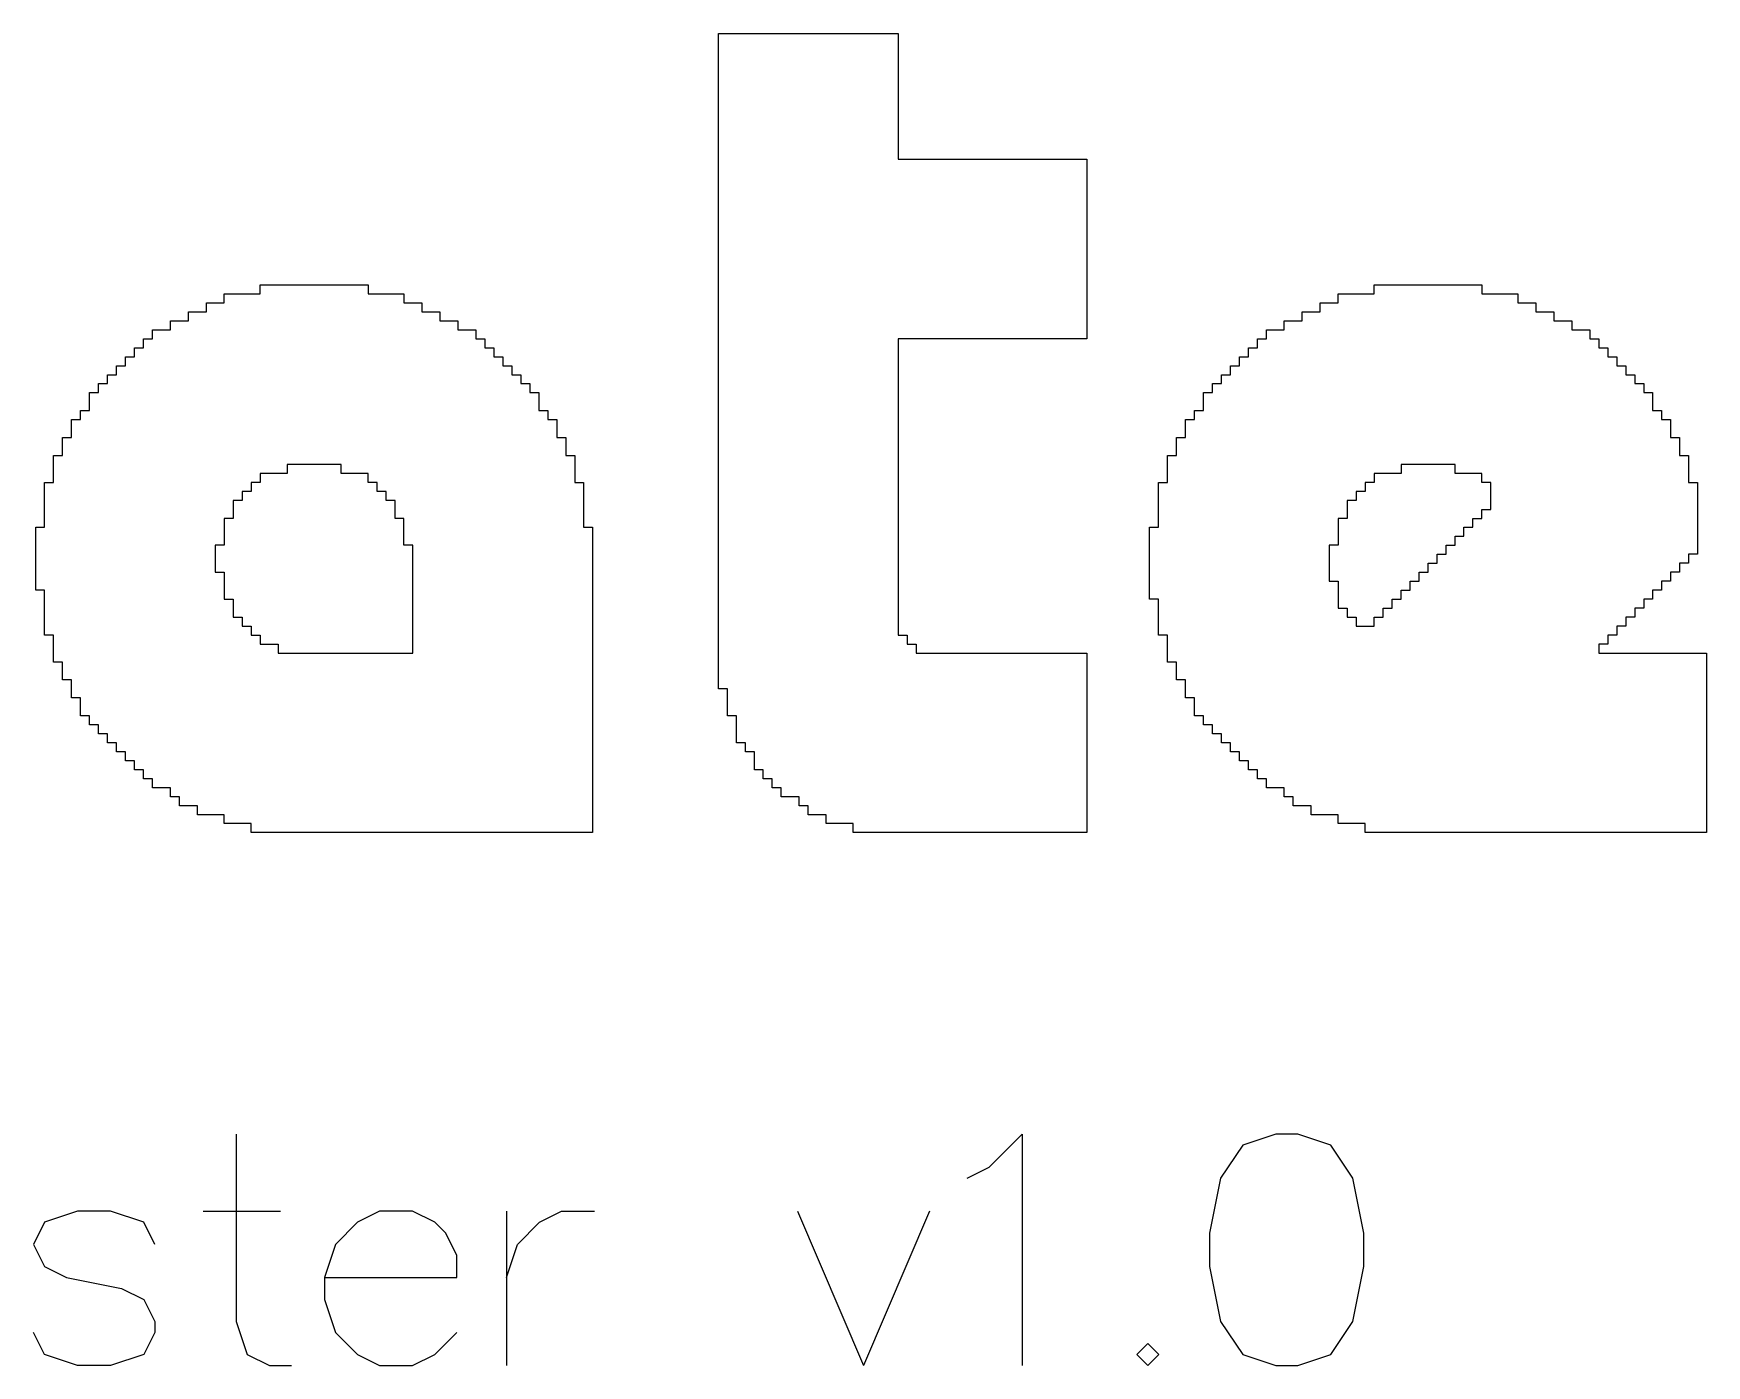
# Model space of a CAD drawing. Header units: millimetres. Extents: x -0.1 to 49.1, y -0.1 to 71.1.
# Drawn here: x 29.67 to 34.73, y 42.88 to 46.91 of the extents above; entities that cross this region are included whole.
import ezdxf

# ---------------------------------------------------------------- set-up
doc = ezdxf.new("R2010")
doc.units = ezdxf.units.MM
doc.layers.add('TopOverlay', color=2, linetype='Continuous')

msp = doc.modelspace()

# ---------------------------------------------------------------- linework, layer by layer
at = {"layer": 'TopOverlay'}
for p, q in [((31.743, 46.8851), (31.743, 46.9123)), ((31.743, 46.9123), (32.2862, 46.9123)), ((32.2862, 46.9123), (32.2862, 46.8851)), ((31.743, 46.8579), (31.743, 46.8851)), ((31.743, 46.8308), (31.743, 46.8579)), ((32.2862, 46.8851), (32.2862, 46.8579)), ((32.2862, 46.8579), (32.2862, 46.8308)), ((31.743, 46.8036), (31.743, 46.8308)), ((31.743, 46.7765), (31.743, 46.8036)), ((32.2862, 46.8308), (32.2862, 46.8036)), ((32.2862, 46.8036), (32.2862, 46.7765)), ((31.743, 46.7493), (31.743, 46.7765)), ((31.743, 46.7221), (31.743, 46.7493)), ((32.2862, 46.7765), (32.2862, 46.7493)), ((32.2862, 46.7493), (32.2862, 46.7221)), ((31.743, 46.695), (31.743, 46.7221)), ((31.743, 46.6678), (31.743, 46.695)), ((32.2862, 46.7221), (32.2862, 46.695)), ((32.2862, 46.695), (32.2862, 46.6678)), ((31.743, 46.6407), (31.743, 46.6678)), ((31.743, 46.6135), (31.743, 46.6407)), ((32.2862, 46.6678), (32.2862, 46.6407)), ((32.2862, 46.6407), (32.2862, 46.6135)), ((31.743, 46.5863), (31.743, 46.6135)), ((31.743, 46.5592), (31.743, 46.5863)), ((32.2862, 46.6135), (32.2862, 46.5863)), ((32.2862, 46.5863), (32.2862, 46.5592)), ((31.743, 46.532), (31.743, 46.5592)), ((32.2862, 46.5592), (32.2862, 46.532)), ((31.743, 46.5049), (31.743, 46.532)), ((31.743, 46.4777), (31.743, 46.5049)), ((32.2862, 46.532), (32.8565, 46.532)), ((32.8565, 46.532), (32.8565, 46.5049)), ((32.8565, 46.5049), (32.8565, 46.4777)), ((31.743, 46.4506), (31.743, 46.4777)), ((31.743, 46.4234), (31.743, 46.4506)), ((32.8565, 46.4777), (32.8565, 46.4506)), ((32.8565, 46.4506), (32.8565, 46.4234)), ((31.743, 46.3962), (31.743, 46.4234)), ((31.743, 46.3691), (31.743, 46.3962)), ((32.8565, 46.4234), (32.8565, 46.3962)), ((32.8565, 46.3962), (32.8565, 46.3691)), ((31.743, 46.3419), (31.743, 46.3691)), ((31.743, 46.3148), (31.743, 46.3419)), ((32.8565, 46.3691), (32.8565, 46.3419)), ((32.8565, 46.3419), (32.8565, 46.3148)), ((31.743, 46.2876), (31.743, 46.3148)), ((31.743, 46.2604), (31.743, 46.2876)), ((32.8565, 46.3148), (32.8565, 46.2876)), ((32.8565, 46.2876), (32.8565, 46.2604)), ((31.743, 46.2333), (31.743, 46.2604)), ((31.743, 46.2061), (31.743, 46.2333)), ((32.8565, 46.2604), (32.8565, 46.2333)), ((32.8565, 46.2333), (32.8565, 46.2061)), ((31.743, 46.179), (31.743, 46.2061)), ((32.8565, 46.2061), (32.8565, 46.179)), ((30.3579, 46.1246), (30.3579, 46.1518)), ((30.3579, 46.1518), (30.6838, 46.1518)), ((30.6838, 46.1518), (30.6838, 46.1246)), ((31.743, 46.1518), (31.743, 46.179)), ((31.743, 46.1246), (31.743, 46.1518)), ((32.8565, 46.179), (32.8565, 46.1518)), ((32.8565, 46.1518), (32.8565, 46.1246)), ((33.7256, 46.1246), (33.7256, 46.1518)), ((33.7256, 46.1518), (34.0515, 46.1518)), ((34.0515, 46.1518), (34.0515, 46.1246)), ((30.195, 46.0703), (30.195, 46.0975)), ((30.195, 46.0975), (30.2493, 46.0975)), ((30.2493, 46.0975), (30.2493, 46.1246)), ((30.2493, 46.1246), (30.3579, 46.1246)), ((30.6838, 46.1246), (30.7925, 46.1246)), ((30.7925, 46.1246), (30.7925, 46.0975)), ((30.7925, 46.0975), (30.8468, 46.0975)), ((30.8468, 46.0975), (30.8468, 46.0703)), ((31.743, 46.0975), (31.743, 46.1246)), ((31.743, 46.0703), (31.743, 46.0975)), ((32.8565, 46.1246), (32.8565, 46.0975)), ((32.8565, 46.0975), (32.8565, 46.0703)), ((33.5627, 46.0703), (33.5627, 46.0975)), ((33.5627, 46.0975), (33.617, 46.0975)), ((33.617, 46.0975), (33.617, 46.1246)), ((33.617, 46.1246), (33.7256, 46.1246)), ((34.0515, 46.1246), (34.1601, 46.1246)), ((34.1601, 46.1246), (34.1601, 46.0975)), ((34.1601, 46.0975), (34.2145, 46.0975)), ((34.2145, 46.0975), (34.2145, 46.0703)), ((30.0863, 46.016), (30.0863, 46.0432)), ((30.0863, 46.0432), (30.1407, 46.0432)), ((30.1407, 46.0432), (30.1407, 46.0703)), ((30.1407, 46.0703), (30.195, 46.0703)), ((30.8468, 46.0703), (30.9011, 46.0703)), ((30.9011, 46.0703), (30.9011, 46.0432)), ((30.9011, 46.0432), (30.9554, 46.0432)), ((30.9554, 46.0432), (30.9554, 46.016)), ((31.743, 46.0432), (31.743, 46.0703)), ((31.743, 46.016), (31.743, 46.0432)), ((32.8565, 46.0703), (32.8565, 46.0432)), ((32.8565, 46.0432), (32.8565, 46.016)), ((33.454, 46.016), (33.454, 46.0432)), ((33.454, 46.0432), (33.5083, 46.0432)), ((33.5083, 46.0432), (33.5083, 46.0703)), ((33.5083, 46.0703), (33.5627, 46.0703)), ((34.2145, 46.0703), (34.2688, 46.0703)), ((34.2688, 46.0703), (34.2688, 46.0432)), ((34.2688, 46.0432), (34.3231, 46.0432)), ((34.3231, 46.0432), (34.3231, 46.016)), ((30.0049, 45.9617), (30.0049, 45.9889)), ((30.0049, 45.9889), (30.032, 45.9889)), ((30.032, 45.9889), (30.032, 46.016)), ((30.032, 46.016), (30.0863, 46.016)), ((30.9554, 46.016), (31.0097, 46.016)), ((31.0097, 46.016), (31.0097, 45.9889)), ((31.0097, 45.9889), (31.0369, 45.9889)), ((31.0369, 45.9889), (31.0369, 45.9617)), ((31.743, 45.9889), (31.743, 46.016)), ((31.743, 45.9617), (31.743, 45.9889)), ((32.8565, 45.9889), (32.2862, 45.9889)), ((32.2862, 45.9889), (32.2862, 45.9617)), ((32.8565, 46.016), (32.8565, 45.9889)), ((33.3725, 45.9617), (33.3725, 45.9889)), ((33.3725, 45.9889), (33.3997, 45.9889)), ((33.3997, 45.9889), (33.3997, 46.016)), ((33.3997, 46.016), (33.454, 46.016)), ((34.3231, 46.016), (34.3774, 46.016)), ((34.3774, 46.016), (34.3774, 45.9889)), ((34.3774, 45.9889), (34.4046, 45.9889)), ((34.4046, 45.9889), (34.4046, 45.9617)), ((29.9506, 45.9074), (29.9506, 45.9345)), ((29.9506, 45.9345), (29.9777, 45.9345)), ((29.9777, 45.9345), (29.9777, 45.9617)), ((29.9777, 45.9617), (30.0049, 45.9617)), ((31.0369, 45.9617), (31.0641, 45.9617)), ((31.0641, 45.9617), (31.0641, 45.9345)), ((31.0641, 45.9345), (31.0912, 45.9345)), ((31.0912, 45.9345), (31.0912, 45.9074)), ((31.743, 45.9345), (31.743, 45.9617)), ((31.743, 45.9074), (31.743, 45.9345)), ((32.2862, 45.9617), (32.2862, 45.9345)), ((32.2862, 45.9345), (32.2862, 45.9074)), ((33.3182, 45.9074), (33.3182, 45.9345)), ((33.3182, 45.9345), (33.3454, 45.9345)), ((33.3454, 45.9345), (33.3454, 45.9617)), ((33.3454, 45.9617), (33.3725, 45.9617)), ((34.4046, 45.9617), (34.4317, 45.9617)), ((34.4317, 45.9617), (34.4317, 45.9345)), ((34.4317, 45.9345), (34.4589, 45.9345)), ((34.4589, 45.9345), (34.4589, 45.9074)), ((29.8962, 45.8531), (29.8962, 45.8802)), ((29.8962, 45.8802), (29.9234, 45.8802)), ((29.9234, 45.8802), (29.9234, 45.9074)), ((29.9234, 45.9074), (29.9506, 45.9074)), ((31.0912, 45.9074), (31.1184, 45.9074)), ((31.1184, 45.9074), (31.1184, 45.8802)), ((31.1184, 45.8802), (31.1455, 45.8802)), ((31.1455, 45.8802), (31.1455, 45.8531)), ((31.743, 45.8802), (31.743, 45.9074)), ((31.743, 45.8531), (31.743, 45.8802)), ((32.2862, 45.9074), (32.2862, 45.8802)), ((32.2862, 45.8802), (32.2862, 45.8531)), ((33.2639, 45.8531), (33.2639, 45.8802)), ((33.2639, 45.8802), (33.2911, 45.8802)), ((33.2911, 45.8802), (33.2911, 45.9074)), ((33.2911, 45.9074), (33.3182, 45.9074)), ((34.4589, 45.9074), (34.486, 45.9074)), ((34.486, 45.9074), (34.486, 45.8802)), ((34.486, 45.8802), (34.5132, 45.8802)), ((34.5132, 45.8802), (34.5132, 45.8531)), ((29.8691, 45.8259), (29.8691, 45.8531)), ((29.8691, 45.8531), (29.8962, 45.8531)), ((31.1455, 45.8531), (31.1727, 45.8531)), ((31.1727, 45.8531), (31.1727, 45.8259)), ((31.743, 45.8259), (31.743, 45.8531)), ((32.2862, 45.8531), (32.2862, 45.8259)), ((33.2367, 45.8259), (33.2367, 45.8531)), ((33.2367, 45.8531), (33.2639, 45.8531)), ((34.5132, 45.8531), (34.5404, 45.8531)), ((34.5404, 45.8531), (34.5404, 45.8259)), ((29.8419, 45.7987), (29.8419, 45.8259)), ((29.8419, 45.8259), (29.8691, 45.8259)), ((29.8419, 45.7716), (29.8419, 45.7987)), ((31.1727, 45.8259), (31.1999, 45.8259)), ((31.1999, 45.8259), (31.1999, 45.7987)), ((31.1999, 45.7987), (31.1999, 45.7716)), ((31.743, 45.7987), (31.743, 45.8259)), ((31.743, 45.7716), (31.743, 45.7987)), ((32.2862, 45.8259), (32.2862, 45.7987)), ((32.2862, 45.7987), (32.2862, 45.7716)), ((33.2096, 45.7987), (33.2096, 45.8259)), ((33.2096, 45.8259), (33.2367, 45.8259)), ((33.2096, 45.7716), (33.2096, 45.7987)), ((34.5404, 45.8259), (34.5675, 45.8259)), ((34.5675, 45.8259), (34.5675, 45.7987)), ((34.5675, 45.7987), (34.5675, 45.7716)), ((29.7876, 45.7173), (29.7876, 45.7444)), ((29.7876, 45.7444), (29.8148, 45.7444)), ((29.8148, 45.7444), (29.8148, 45.7716)), ((29.8148, 45.7716), (29.8419, 45.7716)), ((31.1999, 45.7716), (31.227, 45.7716)), ((31.227, 45.7716), (31.227, 45.7444)), ((31.227, 45.7444), (31.2542, 45.7444)), ((31.2542, 45.7444), (31.2542, 45.7173)), ((31.743, 45.7444), (31.743, 45.7716)), ((31.743, 45.7173), (31.743, 45.7444)), ((32.2862, 45.7716), (32.2862, 45.7444)), ((32.2862, 45.7444), (32.2862, 45.7173)), ((33.1553, 45.7173), (33.1553, 45.7444)), ((33.1553, 45.7444), (33.1824, 45.7444)), ((33.1824, 45.7444), (33.1824, 45.7716)), ((33.1824, 45.7716), (33.2096, 45.7716)), ((34.5675, 45.7716), (34.5947, 45.7716)), ((34.5947, 45.7716), (34.5947, 45.7444)), ((34.5947, 45.7444), (34.6218, 45.7444)), ((34.6218, 45.7444), (34.6218, 45.7173)), ((29.7604, 45.663), (29.7604, 45.6901)), ((29.7604, 45.6901), (29.7876, 45.6901)), ((29.7876, 45.6901), (29.7876, 45.7173)), ((31.2542, 45.7173), (31.2542, 45.6901)), ((31.2542, 45.6901), (31.2813, 45.6901)), ((31.2813, 45.6901), (31.2813, 45.663)), ((31.743, 45.6901), (31.743, 45.7173)), ((31.743, 45.663), (31.743, 45.6901)), ((32.2862, 45.7173), (32.2862, 45.6901)), ((32.2862, 45.6901), (32.2862, 45.663)), ((33.1281, 45.663), (33.1281, 45.6901)), ((33.1281, 45.6901), (33.1553, 45.6901)), ((33.1553, 45.6901), (33.1553, 45.7173)), ((34.6218, 45.7173), (34.6218, 45.6901)), ((34.6218, 45.6901), (34.649, 45.6901)), ((34.649, 45.6901), (34.649, 45.663)), ((29.7333, 45.6086), (29.7333, 45.6358)), ((29.7333, 45.6358), (29.7604, 45.6358)), ((29.7604, 45.6358), (29.7604, 45.663)), ((31.2813, 45.663), (31.2813, 45.6358)), ((31.2813, 45.6358), (31.3085, 45.6358)), ((31.3085, 45.6358), (31.3085, 45.6086)), ((31.743, 45.6358), (31.743, 45.663)), ((31.743, 45.6086), (31.743, 45.6358)), ((32.2862, 45.663), (32.2862, 45.6358)), ((32.2862, 45.6358), (32.2862, 45.6086)), ((33.101, 45.6086), (33.101, 45.6358)), ((33.101, 45.6358), (33.1281, 45.6358)), ((33.1281, 45.6358), (33.1281, 45.663)), ((34.649, 45.663), (34.649, 45.6358)), ((34.649, 45.6358), (34.6762, 45.6358)), ((34.6762, 45.6358), (34.6762, 45.6086)), ((29.7333, 45.5815), (29.7333, 45.6086)), ((29.7333, 45.5543), (29.7333, 45.5815)), ((30.4394, 45.5815), (30.3579, 45.5815)), ((30.3579, 45.5815), (30.3579, 45.5543)), ((30.6024, 45.6086), (30.4394, 45.6086)), ((30.4394, 45.6086), (30.4394, 45.5815)), ((30.6024, 45.5815), (30.6024, 45.6086)), ((30.6838, 45.5815), (30.6024, 45.5815)), ((30.6838, 45.5543), (30.6838, 45.5815)), ((31.3085, 45.6086), (31.3085, 45.5815)), ((31.3085, 45.5815), (31.3085, 45.5543)), ((31.743, 45.5815), (31.743, 45.6086)), ((31.743, 45.5543), (31.743, 45.5815)), ((32.2862, 45.6086), (32.2862, 45.5815)), ((32.2862, 45.5815), (32.2862, 45.5543)), ((33.101, 45.5815), (33.101, 45.6086)), ((33.101, 45.5543), (33.101, 45.5815)), ((33.8071, 45.5815), (33.7256, 45.5815)), ((33.7256, 45.5815), (33.7256, 45.5543)), ((33.97, 45.6086), (33.8071, 45.6086)), ((33.8071, 45.6086), (33.8071, 45.5815)), ((33.97, 45.5815), (33.97, 45.6086)), ((34.0515, 45.5815), (33.97, 45.5815)), ((34.0515, 45.5543), (34.0515, 45.5815)), ((34.6762, 45.6086), (34.6762, 45.5815)), ((34.6762, 45.5815), (34.6762, 45.5543)), ((29.7061, 45.5272), (29.7061, 45.5543)), ((29.7061, 45.5543), (29.7333, 45.5543)), ((29.7061, 45.5), (29.7061, 45.5272)), ((30.3308, 45.5272), (30.3036, 45.5272)), ((30.3036, 45.5272), (30.3036, 45.5)), ((30.3579, 45.5543), (30.3308, 45.5543)), ((30.3308, 45.5543), (30.3308, 45.5272)), ((30.711, 45.5543), (30.6838, 45.5543)), ((30.711, 45.5272), (30.711, 45.5543)), ((30.7382, 45.5272), (30.711, 45.5272)), ((30.7382, 45.5), (30.7382, 45.5272)), ((31.3085, 45.5543), (31.3356, 45.5543)), ((31.3356, 45.5543), (31.3356, 45.5272)), ((31.3356, 45.5272), (31.3356, 45.5)), ((31.743, 45.5272), (31.743, 45.5543)), ((31.743, 45.5), (31.743, 45.5272)), ((32.2862, 45.5543), (32.2862, 45.5272)), ((32.2862, 45.5272), (32.2862, 45.5)), ((33.0738, 45.5272), (33.0738, 45.5543)), ((33.0738, 45.5543), (33.101, 45.5543)), ((33.0738, 45.5), (33.0738, 45.5272)), ((33.6984, 45.5272), (33.6713, 45.5272)), ((33.6713, 45.5272), (33.6713, 45.5)), ((33.7256, 45.5543), (33.6984, 45.5543)), ((33.6984, 45.5543), (33.6984, 45.5272)), ((34.0787, 45.5543), (34.0515, 45.5543)), ((34.0787, 45.5272), (34.0787, 45.5543)), ((34.0787, 45.5), (34.0787, 45.5272)), ((34.6762, 45.5543), (34.7033, 45.5543)), ((34.7033, 45.5543), (34.7033, 45.5272)), ((34.7033, 45.5272), (34.7033, 45.5)), ((29.7061, 45.4728), (29.7061, 45.5)), ((30.3036, 45.5), (30.2765, 45.5)), ((30.2765, 45.5), (30.2765, 45.4728)), ((30.7653, 45.5), (30.7382, 45.5)), ((30.7653, 45.4728), (30.7653, 45.5)), ((31.3356, 45.5), (31.3356, 45.4728)), ((31.743, 45.4728), (31.743, 45.5)), ((32.2862, 45.5), (32.2862, 45.4728)), ((33.0738, 45.4728), (33.0738, 45.5)), ((33.6713, 45.5), (33.6441, 45.5)), ((33.6441, 45.5), (33.6441, 45.4728)), ((34.0787, 45.4728), (34.0787, 45.5)), ((34.7033, 45.5), (34.7033, 45.4728)), ((29.7061, 45.4457), (29.7061, 45.4728)), ((29.7061, 45.4185), (29.7061, 45.4457)), ((30.2765, 45.4457), (30.2493, 45.4457)), ((30.2493, 45.4457), (30.2493, 45.4185)), ((30.2765, 45.4728), (30.2765, 45.4457)), ((30.7653, 45.4457), (30.7653, 45.4728)), ((30.7925, 45.4457), (30.7653, 45.4457)), ((30.7925, 45.4185), (30.7925, 45.4457)), ((31.3356, 45.4728), (31.3356, 45.4457)), ((31.3356, 45.4457), (31.3356, 45.4185)), ((31.743, 45.4457), (31.743, 45.4728)), ((31.743, 45.4185), (31.743, 45.4457)), ((32.2862, 45.4728), (32.2862, 45.4457)), ((32.2862, 45.4457), (32.2862, 45.4185)), ((33.0738, 45.4457), (33.0738, 45.4728)), ((33.0738, 45.4185), (33.0738, 45.4457)), ((33.6441, 45.4457), (33.617, 45.4457)), ((33.617, 45.4457), (33.617, 45.4185)), ((33.6441, 45.4728), (33.6441, 45.4457)), ((34.0243, 45.4185), (34.0243, 45.4457)), ((34.0243, 45.4457), (34.0515, 45.4457)), ((34.0515, 45.4457), (34.0515, 45.4728)), ((34.0515, 45.4728), (34.0787, 45.4728)), ((34.7033, 45.4728), (34.7033, 45.4457)), ((34.7033, 45.4457), (34.7033, 45.4185)), ((29.679, 45.3914), (29.679, 45.4185)), ((29.679, 45.4185), (29.7061, 45.4185)), ((29.679, 45.3642), (29.679, 45.3914)), ((30.2493, 45.4185), (30.2493, 45.3914)), ((30.2493, 45.3914), (30.2493, 45.3642)), ((30.7925, 45.3914), (30.7925, 45.4185)), ((30.7925, 45.3642), (30.7925, 45.3914)), ((31.3356, 45.4185), (31.3628, 45.4185)), ((31.3628, 45.4185), (31.3628, 45.3914)), ((31.3628, 45.3914), (31.3628, 45.3642)), ((31.743, 45.3914), (31.743, 45.4185)), ((31.743, 45.3642), (31.743, 45.3914)), ((32.2862, 45.4185), (32.2862, 45.3914)), ((32.2862, 45.3914), (32.2862, 45.3642)), ((33.0466, 45.3914), (33.0466, 45.4185)), ((33.0466, 45.4185), (33.0738, 45.4185)), ((33.0466, 45.3642), (33.0466, 45.3914)), ((33.617, 45.4185), (33.617, 45.3914)), ((33.617, 45.3914), (33.617, 45.3642)), ((33.97, 45.3642), (33.97, 45.3914)), ((33.97, 45.3914), (33.9972, 45.3914)), ((33.9972, 45.3914), (33.9972, 45.4185)), ((33.9972, 45.4185), (34.0243, 45.4185)), ((34.7033, 45.4185), (34.7033, 45.3914)), ((34.7033, 45.3914), (34.7033, 45.3642)), ((29.679, 45.337), (29.679, 45.3642)), ((29.679, 45.3099), (29.679, 45.337)), ((30.2493, 45.3642), (30.2221, 45.3642)), ((30.2221, 45.3642), (30.2221, 45.337)), ((30.2221, 45.337), (30.2221, 45.3099)), ((30.8196, 45.3642), (30.7925, 45.3642)), ((30.8196, 45.337), (30.8196, 45.3642)), ((30.8196, 45.3099), (30.8196, 45.337)), ((31.3628, 45.3642), (31.3628, 45.337)), ((31.3628, 45.337), (31.3628, 45.3099)), ((31.743, 45.337), (31.743, 45.3642)), ((31.743, 45.3099), (31.743, 45.337)), ((32.2862, 45.3642), (32.2862, 45.337)), ((32.2862, 45.337), (32.2862, 45.3099)), ((33.0466, 45.337), (33.0466, 45.3642)), ((33.0466, 45.3099), (33.0466, 45.337)), ((33.617, 45.3642), (33.5898, 45.3642)), ((33.5898, 45.3642), (33.5898, 45.337)), ((33.5898, 45.337), (33.5898, 45.3099)), ((33.9157, 45.3099), (33.9157, 45.337)), ((33.9157, 45.337), (33.9429, 45.337)), ((33.9429, 45.337), (33.9429, 45.3642)), ((33.9429, 45.3642), (33.97, 45.3642)), ((34.7033, 45.337), (34.6762, 45.337)), ((34.6762, 45.337), (34.6762, 45.3099)), ((34.7033, 45.3642), (34.7033, 45.337)), ((29.679, 45.2827), (29.679, 45.3099)), ((29.679, 45.2556), (29.679, 45.2827)), ((30.2221, 45.3099), (30.2221, 45.2827)), ((30.2221, 45.2827), (30.2493, 45.2827)), ((30.2493, 45.2827), (30.2493, 45.2556)), ((30.8196, 45.2827), (30.8196, 45.3099)), ((30.8196, 45.2556), (30.8196, 45.2827)), ((31.3628, 45.3099), (31.3628, 45.2827)), ((31.3628, 45.2827), (31.3628, 45.2556)), ((31.743, 45.2827), (31.743, 45.3099)), ((31.743, 45.2556), (31.743, 45.2827)), ((32.2862, 45.3099), (32.2862, 45.2827)), ((32.2862, 45.2827), (32.2862, 45.2556)), ((33.0466, 45.2827), (33.0466, 45.3099)), ((33.0466, 45.2556), (33.0466, 45.2827)), ((33.5898, 45.3099), (33.5898, 45.2827)), ((33.5898, 45.2827), (33.5898, 45.2556)), ((33.8614, 45.2556), (33.8614, 45.2827)), ((33.8614, 45.2827), (33.8886, 45.2827)), ((33.8886, 45.2827), (33.8886, 45.3099)), ((33.8886, 45.3099), (33.9157, 45.3099)), ((34.649, 45.2827), (34.6218, 45.2827)), ((34.6218, 45.2827), (34.6218, 45.2556)), ((34.6762, 45.3099), (34.649, 45.3099)), ((34.649, 45.3099), (34.649, 45.2827)), ((29.679, 45.2284), (29.679, 45.2556)), ((29.7061, 45.2284), (29.679, 45.2284)), ((29.7061, 45.2013), (29.7061, 45.2284)), ((30.2493, 45.2556), (30.2493, 45.2284)), ((30.2493, 45.2284), (30.2493, 45.2013)), ((30.8196, 45.2284), (30.8196, 45.2556)), ((30.8196, 45.2013), (30.8196, 45.2284)), ((31.3628, 45.2556), (31.3628, 45.2284)), ((31.3628, 45.2284), (31.3628, 45.2013)), ((31.743, 45.2284), (31.743, 45.2556)), ((31.743, 45.2013), (31.743, 45.2284)), ((32.2862, 45.2556), (32.2862, 45.2284)), ((32.2862, 45.2284), (32.2862, 45.2013)), ((33.0466, 45.2284), (33.0466, 45.2556)), ((33.0466, 45.2013), (33.0466, 45.2284)), ((33.5898, 45.2556), (33.617, 45.2556)), ((33.617, 45.2556), (33.617, 45.2284)), ((33.617, 45.2284), (33.617, 45.2013)), ((33.8071, 45.2013), (33.8071, 45.2284)), ((33.8071, 45.2284), (33.8342, 45.2284)), ((33.8342, 45.2284), (33.8342, 45.2556)), ((33.8342, 45.2556), (33.8614, 45.2556)), ((34.5947, 45.2284), (34.5675, 45.2284)), ((34.5675, 45.2284), (34.5675, 45.2013)), ((34.6218, 45.2556), (34.5947, 45.2556)), ((34.5947, 45.2556), (34.5947, 45.2284)), ((29.7061, 45.1741), (29.7061, 45.2013)), ((29.7061, 45.1469), (29.7061, 45.1741)), ((30.2493, 45.2013), (30.2765, 45.2013)), ((30.2765, 45.2013), (30.2765, 45.1741)), ((30.2765, 45.1741), (30.2765, 45.1469)), ((30.8196, 45.1741), (30.8196, 45.2013)), ((30.8196, 45.1469), (30.8196, 45.1741)), ((31.3628, 45.2013), (31.3628, 45.1741)), ((31.3628, 45.1741), (31.3628, 45.1469)), ((31.743, 45.1741), (31.743, 45.2013)), ((31.743, 45.1469), (31.743, 45.1741)), ((32.2862, 45.2013), (32.2862, 45.1741)), ((32.2862, 45.1741), (32.2862, 45.1469)), ((33.0738, 45.2013), (33.0466, 45.2013)), ((33.0738, 45.1741), (33.0738, 45.2013)), ((33.0738, 45.1469), (33.0738, 45.1741)), ((33.617, 45.2013), (33.617, 45.1741)), ((33.617, 45.1741), (33.6441, 45.1741)), ((33.6441, 45.1741), (33.6441, 45.1469)), ((33.7528, 45.1469), (33.7528, 45.1741)), ((33.7528, 45.1741), (33.7799, 45.1741)), ((33.7799, 45.1741), (33.7799, 45.2013)), ((33.7799, 45.2013), (33.8071, 45.2013)), ((34.5404, 45.1741), (34.5132, 45.1741)), ((34.5132, 45.1741), (34.5132, 45.1469)), ((34.5675, 45.2013), (34.5404, 45.2013)), ((34.5404, 45.2013), (34.5404, 45.1741)), ((29.7061, 45.1198), (29.7061, 45.1469)), ((29.7061, 45.0926), (29.7061, 45.1198)), ((30.2765, 45.1469), (30.3036, 45.1469)), ((30.3036, 45.1469), (30.3036, 45.1198)), ((30.3036, 45.1198), (30.3308, 45.1198)), ((30.3308, 45.1198), (30.3308, 45.0926)), ((30.8196, 45.1198), (30.8196, 45.1469)), ((30.8196, 45.0926), (30.8196, 45.1198)), ((31.3628, 45.1469), (31.3628, 45.1198)), ((31.3628, 45.1198), (31.3628, 45.0926)), ((31.743, 45.1198), (31.743, 45.1469)), ((31.743, 45.0926), (31.743, 45.1198)), ((32.2862, 45.1469), (32.2862, 45.1198)), ((32.2862, 45.1198), (32.2862, 45.0926)), ((33.0738, 45.1198), (33.0738, 45.1469)), ((33.0738, 45.0926), (33.0738, 45.1198)), ((33.6441, 45.1469), (33.6713, 45.1469)), ((33.6713, 45.1469), (33.6713, 45.1198)), ((33.6713, 45.1198), (33.7256, 45.1198)), ((33.7256, 45.1198), (33.7256, 45.1469)), ((33.7256, 45.1469), (33.7528, 45.1469)), ((34.486, 45.1198), (34.4589, 45.1198)), ((34.4589, 45.1198), (34.4589, 45.0926)), ((34.5132, 45.1469), (34.486, 45.1469)), ((34.486, 45.1469), (34.486, 45.1198)), ((29.7333, 45.0926), (29.7061, 45.0926)), ((29.7333, 45.0655), (29.7333, 45.0926)), ((30.3308, 45.0926), (30.3579, 45.0926)), ((30.3579, 45.0926), (30.3579, 45.0655)), ((30.8196, 45.0655), (30.8196, 45.0926)), ((31.3628, 45.0926), (31.3628, 45.0655)), ((31.743, 45.0655), (31.743, 45.0926)), ((32.2862, 45.0926), (32.3134, 45.0926)), ((32.3134, 45.0926), (32.3134, 45.0655)), ((33.101, 45.0926), (33.0738, 45.0926)), ((33.101, 45.0655), (33.101, 45.0926)), ((34.4589, 45.0926), (34.4317, 45.0926)), ((34.4317, 45.0926), (34.4317, 45.0655)), ((29.7333, 45.0383), (29.7333, 45.0655)), ((29.7333, 45.0111), (29.7333, 45.0383)), ((30.3579, 45.0655), (30.4123, 45.0655)), ((30.4123, 45.0655), (30.4123, 45.0383)), ((30.4123, 45.0383), (30.8196, 45.0383)), ((30.8196, 45.0383), (30.8196, 45.0655)), ((31.3628, 45.0655), (31.3628, 45.0383)), ((31.3628, 45.0383), (31.3628, 45.0111)), ((31.743, 45.0383), (31.743, 45.0655)), ((31.743, 45.0111), (31.743, 45.0383)), ((32.3134, 45.0655), (32.3405, 45.0655)), ((32.3405, 45.0655), (32.3405, 45.0383)), ((32.3405, 45.0383), (32.8565, 45.0383)), ((32.8565, 45.0383), (32.8565, 45.0111)), ((33.101, 45.0383), (33.101, 45.0655)), ((33.101, 45.0111), (33.101, 45.0383)), ((34.4317, 45.0655), (34.4046, 45.0655)), ((34.4046, 45.0655), (34.4046, 45.0383)), ((34.4046, 45.0383), (34.7305, 45.0383)), ((34.7305, 45.0383), (34.7305, 45.0111)), ((29.7604, 45.0111), (29.7333, 45.0111)), ((29.7604, 44.984), (29.7604, 45.0111)), ((29.7604, 44.9568), (29.7604, 44.984)), ((31.3628, 45.0111), (31.3628, 44.984)), ((31.3628, 44.984), (31.3628, 44.9568)), ((31.743, 44.984), (31.743, 45.0111)), ((31.743, 44.9568), (31.743, 44.984)), ((32.8565, 45.0111), (32.8565, 44.984)), ((32.8565, 44.984), (32.8565, 44.9568)), ((33.1281, 45.0111), (33.101, 45.0111)), ((33.1281, 44.984), (33.1281, 45.0111)), ((33.1281, 44.9568), (33.1281, 44.984)), ((34.7305, 45.0111), (34.7305, 44.984)), ((34.7305, 44.984), (34.7305, 44.9568)), ((29.7876, 44.9568), (29.7604, 44.9568)), ((29.7876, 44.9297), (29.7876, 44.9568)), ((29.7876, 44.9025), (29.7876, 44.9297)), ((31.3628, 44.9568), (31.3628, 44.9297)), ((31.3628, 44.9297), (31.3628, 44.9025)), ((31.743, 44.9297), (31.743, 44.9568)), ((31.7702, 44.9297), (31.743, 44.9297)), ((31.7702, 44.9025), (31.7702, 44.9297)), ((32.8565, 44.9568), (32.8565, 44.9297)), ((32.8565, 44.9297), (32.8565, 44.9025)), ((33.1553, 44.9568), (33.1281, 44.9568)), ((33.1553, 44.9297), (33.1553, 44.9568)), ((33.1553, 44.9025), (33.1553, 44.9297)), ((34.7305, 44.9568), (34.7305, 44.9297)), ((34.7305, 44.9297), (34.7305, 44.9025)), ((29.8148, 44.9025), (29.7876, 44.9025)), ((29.8148, 44.8754), (29.8148, 44.9025)), ((29.8148, 44.8482), (29.8148, 44.8754)), ((31.3628, 44.9025), (31.3628, 44.8754)), ((31.3628, 44.8754), (31.3628, 44.8482)), ((31.7702, 44.8754), (31.7702, 44.9025)), ((31.7702, 44.8482), (31.7702, 44.8754)), ((32.8565, 44.9025), (32.8565, 44.8754)), ((32.8565, 44.8754), (32.8565, 44.8482)), ((33.1824, 44.9025), (33.1553, 44.9025)), ((33.1824, 44.8754), (33.1824, 44.9025)), ((33.1824, 44.8482), (33.1824, 44.8754)), ((34.7305, 44.9025), (34.7305, 44.8754)), ((34.7305, 44.8754), (34.7305, 44.8482)), ((29.8419, 44.8482), (29.8148, 44.8482)), ((29.8419, 44.821), (29.8419, 44.8482)), ((29.8691, 44.821), (29.8419, 44.821)), ((29.8691, 44.7939), (29.8691, 44.821)), ((31.3628, 44.8482), (31.3628, 44.821)), ((31.3628, 44.821), (31.3628, 44.7939)), ((31.7973, 44.8482), (31.7702, 44.8482)), ((31.7973, 44.821), (31.7973, 44.8482)), ((31.7973, 44.7939), (31.7973, 44.821)), ((32.8565, 44.8482), (32.8565, 44.821)), ((32.8565, 44.821), (32.8565, 44.7939)), ((33.2096, 44.8482), (33.1824, 44.8482)), ((33.2096, 44.821), (33.2096, 44.8482)), ((33.2367, 44.821), (33.2096, 44.821)), ((33.2367, 44.7939), (33.2367, 44.821)), ((34.7305, 44.8482), (34.7305, 44.821)), ((34.7305, 44.821), (34.7305, 44.7939)), ((29.8962, 44.7939), (29.8691, 44.7939)), ((29.8962, 44.7667), (29.8962, 44.7939)), ((29.9234, 44.7667), (29.8962, 44.7667)), ((29.9234, 44.7396), (29.9234, 44.7667)), ((31.3628, 44.7939), (31.3628, 44.7667)), ((31.3628, 44.7667), (31.3628, 44.7396)), ((31.7973, 44.7667), (31.7973, 44.7939)), ((31.8245, 44.7667), (31.7973, 44.7667)), ((31.8245, 44.7396), (31.8245, 44.7667)), ((32.8565, 44.7939), (32.8565, 44.7667)), ((32.8565, 44.7667), (32.8565, 44.7396)), ((33.2639, 44.7939), (33.2367, 44.7939)), ((33.2639, 44.7667), (33.2639, 44.7939)), ((33.2911, 44.7667), (33.2639, 44.7667)), ((33.2911, 44.7396), (33.2911, 44.7667)), ((34.7305, 44.7939), (34.7305, 44.7667)), ((34.7305, 44.7667), (34.7305, 44.7396)), ((29.9506, 44.7396), (29.9234, 44.7396)), ((29.9506, 44.7124), (29.9506, 44.7396)), ((31.3628, 44.7396), (31.3628, 44.7124)), ((31.8517, 44.7396), (31.8245, 44.7396)), ((31.8517, 44.7124), (31.8517, 44.7396)), ((32.8565, 44.7396), (32.8565, 44.7124)), ((33.3182, 44.7396), (33.2911, 44.7396)), ((33.3182, 44.7124), (33.3182, 44.7396)), ((34.7305, 44.7396), (34.7305, 44.7124)), ((29.9777, 44.7124), (29.9506, 44.7124)), ((29.9777, 44.6852), (29.9777, 44.7124)), ((30.0049, 44.6852), (29.9777, 44.6852)), ((30.0049, 44.6581), (30.0049, 44.6852)), ((31.3628, 44.7124), (31.3628, 44.6852)), ((31.3628, 44.6852), (31.3628, 44.6581)), ((31.8517, 44.6852), (31.8517, 44.7124)), ((31.8788, 44.6852), (31.8517, 44.6852)), ((31.8788, 44.6581), (31.8788, 44.6852)), ((32.8565, 44.7124), (32.8565, 44.6852)), ((32.8565, 44.6852), (32.8565, 44.6581)), ((33.3454, 44.7124), (33.3182, 44.7124)), ((33.3454, 44.6852), (33.3454, 44.7124)), ((33.3725, 44.6852), (33.3454, 44.6852)), ((33.3725, 44.6581), (33.3725, 44.6852)), ((34.7305, 44.7124), (34.7305, 44.6852)), ((34.7305, 44.6852), (34.7305, 44.6581)), ((30.032, 44.6581), (30.0049, 44.6581)), ((30.032, 44.6309), (30.032, 44.6581)), ((30.0863, 44.6309), (30.032, 44.6309)), ((30.0863, 44.6038), (30.0863, 44.6309)), ((31.3628, 44.6581), (31.3628, 44.6309)), ((31.3628, 44.6309), (31.3628, 44.6038)), ((31.906, 44.6581), (31.8788, 44.6581)), ((31.906, 44.6309), (31.906, 44.6581)), ((31.9331, 44.6309), (31.906, 44.6309)), ((31.9331, 44.6038), (31.9331, 44.6309)), ((32.8565, 44.6581), (32.8565, 44.6309)), ((32.8565, 44.6309), (32.8565, 44.6038)), ((33.3997, 44.6581), (33.3725, 44.6581)), ((33.3997, 44.6309), (33.3997, 44.6581)), ((33.454, 44.6309), (33.3997, 44.6309)), ((33.454, 44.6038), (33.454, 44.6309)), ((34.7305, 44.6581), (34.7305, 44.6309)), ((34.7305, 44.6309), (34.7305, 44.6038)), ((30.1135, 44.6038), (30.0863, 44.6038)), ((30.1135, 44.5766), (30.1135, 44.6038)), ((30.1678, 44.5766), (30.1135, 44.5766)), ((30.1678, 44.5494), (30.1678, 44.5766)), ((31.3628, 44.6038), (31.3628, 44.5766)), ((31.3628, 44.5766), (31.3628, 44.5494)), ((31.9875, 44.6038), (31.9331, 44.6038)), ((31.9875, 44.5766), (31.9875, 44.6038)), ((32.0146, 44.5766), (31.9875, 44.5766)), ((32.0146, 44.5494), (32.0146, 44.5766)), ((32.8565, 44.6038), (32.8565, 44.5766)), ((32.8565, 44.5766), (32.8565, 44.5494)), ((33.4812, 44.6038), (33.454, 44.6038)), ((33.4812, 44.5766), (33.4812, 44.6038)), ((33.5355, 44.5766), (33.4812, 44.5766)), ((33.5355, 44.5494), (33.5355, 44.5766)), ((34.7305, 44.6038), (34.7305, 44.5766)), ((34.7305, 44.5766), (34.7305, 44.5494)), ((30.2493, 44.5494), (30.1678, 44.5494)), ((30.2493, 44.5223), (30.2493, 44.5494)), ((30.3308, 44.5223), (30.2493, 44.5223)), ((30.3308, 44.4951), (30.3308, 44.5223)), ((31.3628, 44.5494), (31.3628, 44.5223)), ((31.3628, 44.5223), (31.3628, 44.4951)), ((32.0689, 44.5494), (32.0146, 44.5494)), ((32.0689, 44.5223), (32.0689, 44.5494)), ((32.1504, 44.5223), (32.0689, 44.5223)), ((32.1504, 44.4951), (32.1504, 44.5223)), ((32.8565, 44.5494), (32.8565, 44.5223)), ((32.8565, 44.5223), (32.8565, 44.4951)), ((33.617, 44.5494), (33.5355, 44.5494)), ((33.617, 44.5223), (33.617, 44.5494)), ((33.6984, 44.5223), (33.617, 44.5223)), ((33.6984, 44.4951), (33.6984, 44.5223)), ((34.7305, 44.5494), (34.7305, 44.5223)), ((34.7305, 44.5223), (34.7305, 44.4951)), ((31.3628, 44.4951), (30.3308, 44.4951)), ((32.8565, 44.4951), (32.1504, 44.4951)), ((34.7305, 44.4951), (33.6984, 44.4951)), ((30.2855, 43.5831), (30.2855, 43.0166)), ((32.5616, 43.4832), (32.6616, 43.5831)), ((32.6616, 43.5831), (32.6616, 42.8833)), ((33.4281, 43.5831), (33.3281, 43.5498)), ((33.4948, 43.5831), (33.4281, 43.5831)), ((33.5948, 43.5498), (33.4948, 43.5831)), ((33.3281, 43.5498), (33.2615, 43.4498)), ((33.6614, 43.4498), (33.5948, 43.5498)), ((32.495, 43.4498), (32.5616, 43.4832)), ((33.2615, 43.4498), (33.2282, 43.2832)), ((33.6947, 43.2832), (33.6614, 43.4498)), ((29.8056, 43.3498), (29.7056, 43.3165)), ((29.9055, 43.3498), (29.8056, 43.3498)), ((30.0055, 43.3165), (29.9055, 43.3498)), ((30.1855, 43.3498), (30.4188, 43.3498)), ((30.7187, 43.3498), (30.652, 43.3165)), ((30.8187, 43.3498), (30.7187, 43.3498)), ((30.8853, 43.3165), (30.8187, 43.3498)), ((31.102, 43.3498), (31.102, 42.8833)), ((31.2019, 43.3165), (31.2686, 43.3498)), ((31.2686, 43.3498), (31.3686, 43.3498)), ((31.9818, 43.3498), (32.1817, 42.8833)), ((32.3817, 43.3498), (32.1817, 42.8833)), ((29.7056, 43.3165), (29.6723, 43.2499)), ((30.0388, 43.2499), (30.0055, 43.3165)), ((30.652, 43.3165), (30.5854, 43.2499)), ((30.9187, 43.2832), (30.8853, 43.3165)), ((31.1353, 43.2499), (31.2019, 43.3165)), ((29.6723, 43.2499), (29.7056, 43.1832)), ((30.5854, 43.2499), (30.5521, 43.1499)), ((30.952, 43.2165), (30.9187, 43.2832)), ((31.102, 43.1499), (31.1353, 43.2499)), ((33.2282, 43.2832), (33.2282, 43.1832)), ((33.6947, 43.1832), (33.6947, 43.2832)), ((30.952, 43.1499), (30.952, 43.2165)), ((29.7056, 43.1832), (29.7722, 43.1499)), ((29.7722, 43.1499), (29.9389, 43.1166)), ((30.5521, 43.1499), (30.952, 43.1499)), ((30.5521, 43.1499), (30.5521, 43.0832)), ((33.2282, 43.1832), (33.2615, 43.0166)), ((33.6614, 43.0166), (33.6947, 43.1832)), ((29.9389, 43.1166), (30.0055, 43.0832)), ((30.0055, 43.0832), (30.0388, 43.0166)), ((30.5521, 43.0832), (30.5854, 42.9833)), ((30.0388, 43.0166), (30.0388, 42.9833)), ((30.2855, 43.0166), (30.3188, 42.9166)), ((33.2615, 43.0166), (33.3281, 42.9166)), ((33.5948, 42.9166), (33.6614, 43.0166)), ((29.7056, 42.9166), (29.6723, 42.9833)), ((30.0388, 42.9833), (30.0055, 42.9166)), ((30.5854, 42.9833), (30.652, 42.9166)), ((30.8853, 42.9166), (30.952, 42.9833)), ((33.0415, 42.9499), (33.0082, 42.9166)), ((33.0749, 42.9166), (33.0415, 42.9499)), ((29.8056, 42.8833), (29.7056, 42.9166)), ((30.0055, 42.9166), (29.9055, 42.8833)), ((30.3188, 42.9166), (30.3854, 42.8833)), ((30.652, 42.9166), (30.7187, 42.8833)), ((30.8187, 42.8833), (30.8853, 42.9166)), ((33.0082, 42.9166), (33.0415, 42.8833)), ((33.0415, 42.8833), (33.0749, 42.9166)), ((33.3281, 42.9166), (33.4281, 42.8833)), ((33.4948, 42.8833), (33.5948, 42.9166)), ((29.9055, 42.8833), (29.8056, 42.8833)), ((30.3854, 42.8833), (30.4521, 42.8833)), ((30.7187, 42.8833), (30.8187, 42.8833)), ((33.4281, 42.8833), (33.4948, 42.8833))]:
    msp.add_line(p, q, dxfattribs=at)

doc.saveas('drawing.dxf')
